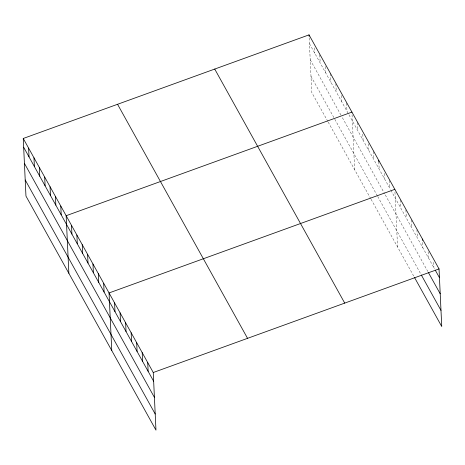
<?xml version="1.0" encoding="UTF-8"?>
<svg xmlns="http://www.w3.org/2000/svg" width="465" height="465" viewBox="0 0 465 465"><rect width="100%" height="100%" fill="white"/><g stroke="black" fill="none" stroke-linecap="round" stroke-linejoin="round"><path stroke-width="0.35" stroke-dasharray="2.33 1.74" d="M309.452 43.64L390.553 189.662M390.891 190.266L434.612 268.979M310.207 59.753L341.711 116.477M342.385 117.68L384.613 193.707M385.282 194.916L427.777 271.421M310.992 76.359L334.451 118.598M334.788 119.203L377.353 195.835M377.685 196.439L420.965 274.35M327.842 121.441L311.753 92.477L309.097 36.218M328.174 122.045L370.739 198.677M371.076 199.282L414.123 276.791M433.665 262.341L433.921 267.735M428.108 251.716L428.399 257.79M422.615 242.445L422.871 247.845M416.966 229.803L417.349 237.894M411.438 219.852L411.821 227.949M405.916 209.907L406.3 218.004M400.388 199.962L400.772 208.053M394.959 192.039L397.552 246.95M389.501 180.356L389.885 188.453M384.27 173.404L384.52 178.798M378.812 161.727L379.161 169.144M373.418 151.398L373.796 159.489M368.152 143.766L368.437 149.835M362.787 134.112L363.072 140.18M357.329 122.434L357.713 130.526M352.063 114.803L354.65 169.713M346.605 103.125L346.989 111.216M341.339 95.494L341.624 101.562M335.881 83.816L336.259 91.913M330.487 73.487L330.9 82.259M325.25 66.53L325.535 72.604M319.792 54.853L320.176 62.949M314.555 47.895L314.811 53.295"/><path stroke-width="0.7" d="M23.25 138.477L153.247 372.523L155.967 430.131L25.964 196.085L23.25 138.477L309.033 34.869L439.036 268.915L441.75 326.523L414.472 277.413M351.935 112.106L66.146 215.714L68.867 273.321M394.832 189.336L109.048 292.944L111.763 350.558M153.247 372.523L439.036 268.915M435.304 270.223L439.448 277.686M428.468 272.664L440.21 293.799M421.307 274.972L440.989 310.405M214.725 69.058L344.722 303.104M117.558 104.288L247.554 338.334M23.663 147.248L153.659 381.294M24.424 163.366L154.421 397.406M25.209 179.967L155.205 414.013M422.458 239.074L422.522 240.422M378.748 160.373L378.812 161.727M309.033 34.869L309.097 36.218M147.725 362.578L148.137 371.343M142.197 352.627L142.61 361.398M136.675 342.682L137.088 351.453M131.147 332.737L131.56 341.502M125.626 322.786L126.038 331.557M120.098 312.84L120.511 321.611M114.576 302.895L114.989 311.666M103.683 283.29L104.102 292.061M98.324 273.635L98.737 282.406M92.959 263.986L93.372 272.752M87.6 254.332L88.013 263.097M82.235 244.677L82.648 253.442M76.876 235.023L77.289 243.788M71.511 225.368L71.924 234.133M60.787 206.059L61.2 214.824M55.422 196.404L55.841 205.175M50.063 186.75L50.476 195.521M44.698 177.095L45.111 185.866M39.339 167.441L39.752 176.212M33.974 157.786L34.387 166.557M28.615 148.132L29.028 156.903"/></g></svg>
